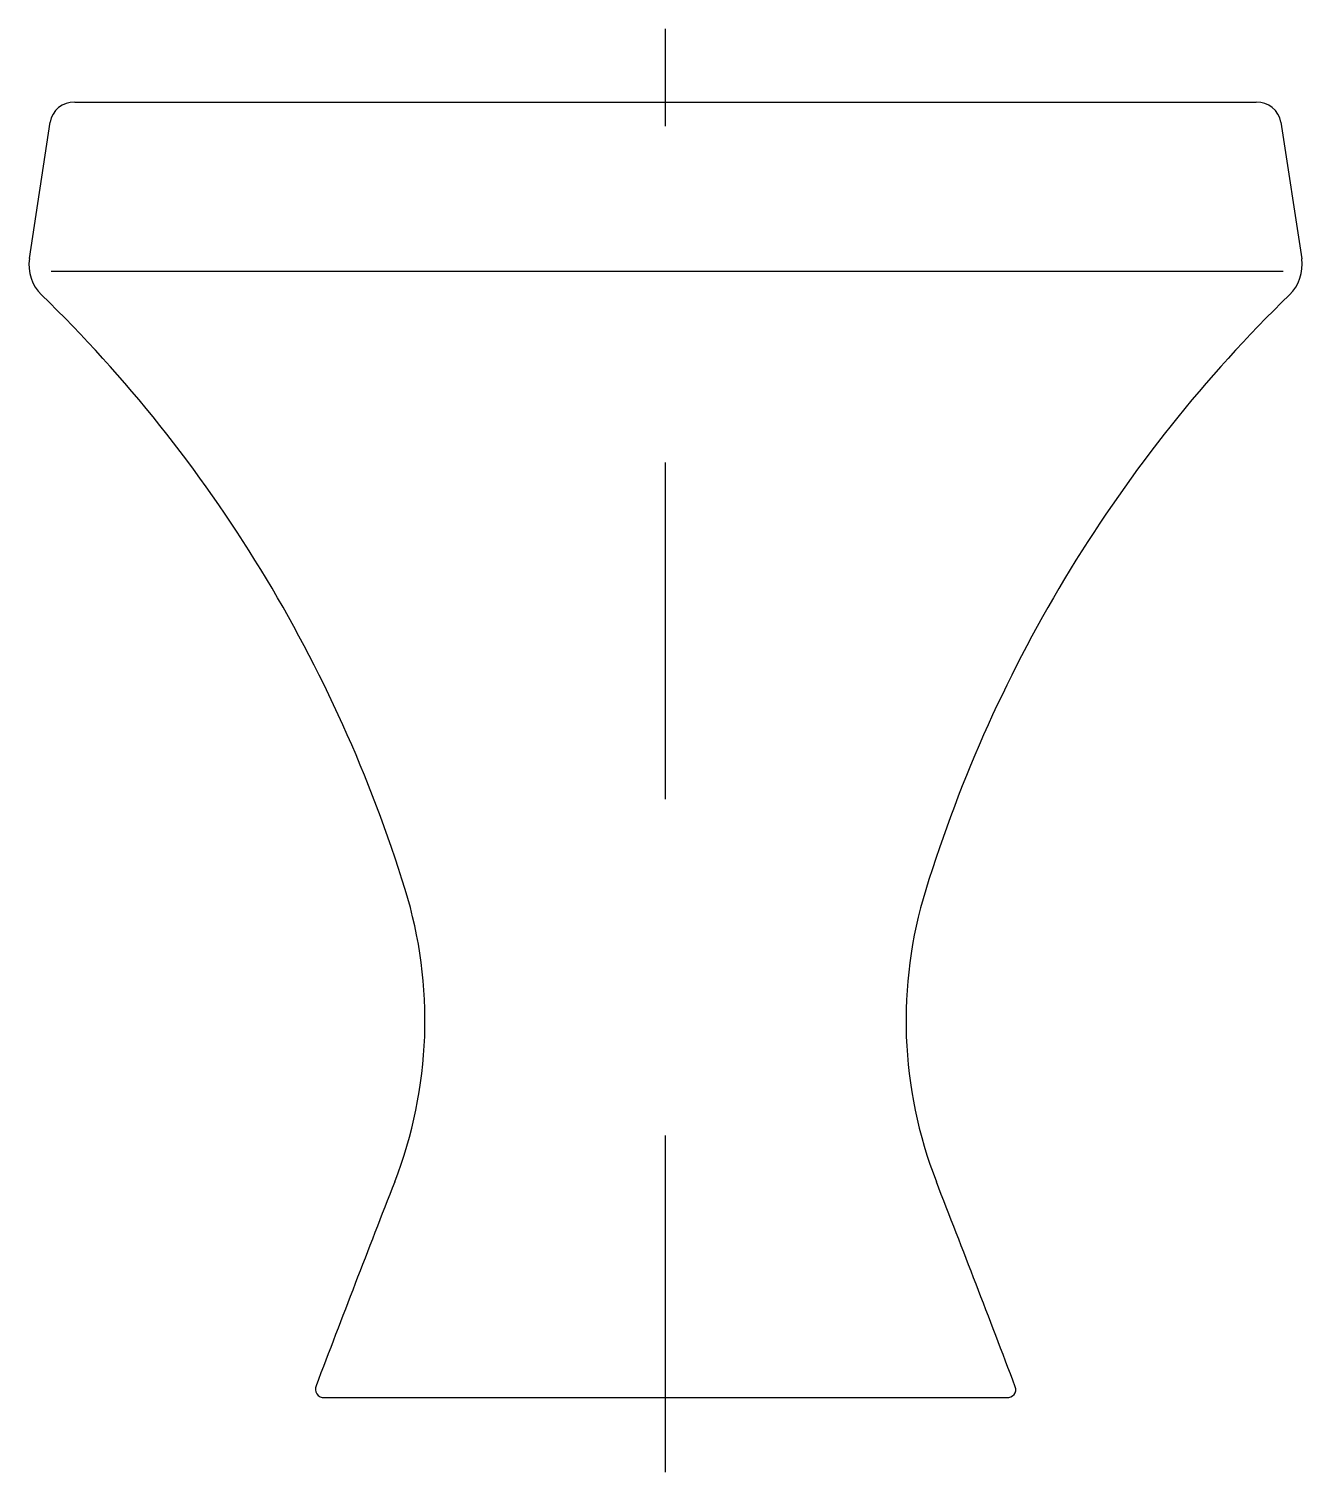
# Model space of a CAD drawing. Extents: x -982.072 to -981.694, y 843.172 to 843.601.
import ezdxf

# ---------------------------------------------------------------- set-up
doc = ezdxf.new("R2010")
doc.units = 0
doc.header["$LTSCALE"] = 0.2
doc.header["$MEASUREMENT"] = 0
doc.linetypes.add('AXES', pattern=[0.54, 0.3, -0.08, 0.08, -0.08])
doc.linetypes.add('CONTINU', pattern=[0])
doc.layers.get('0').update_dxf_attribs({"linetype": 'CONTINUOUS'})
doc.layers.add('DECA_EIXOS', color=5, linetype='AXES')

msp = doc.modelspace()

# ---------------------------------------------------------------- linework, layer by layer
at = {"linetype": 'CONTINU'}
for points in [[(-982.05851, 843.57935, 0.370204), (-982.06582, 843.57334)], [(-981.70018, 843.57335, 0.36969), (-981.70749, 843.57935)], [(-982.07198, 843.53286, 0.244743), (-982.06836, 843.52207)], [(-981.69763, 843.52208, 0.242078), (-981.694, 843.53273)], [(-981.96033, 843.34531, 0.125441), (-982.06836, 843.52207)], [(-981.69763, 843.52208, 0.125471), (-981.8057, 843.3452)], [(-981.96345, 843.25851, 0.169459), (-981.96033, 843.34531)], [(-981.8057, 843.3452, 0.169241), (-981.80254, 843.25851)], [(-981.96345, 843.25851, 0.002051), (-981.98681, 843.19787)], [(-981.77908, 843.19759, 0.002051), (-981.80254, 843.25851)], [(-981.98681, 843.19787, 0.552878), (-981.9844, 843.19435)], [(-981.7816, 843.19435, 0.549551), (-981.77908, 843.19759)]]:
    msp.add_lwpolyline(points, format="xyb", dxfattribs=at)
for points in [[(-982.05851, 843.57935), (-981.70749, 843.57935)], [(-982.07198, 843.53286), (-982.06582, 843.57334)], [(-981.70018, 843.57335), (-981.694, 843.53273)], [(-982.0655, 843.52912), (-981.6995, 843.52912)], [(-981.9844, 843.19435), (-981.7816, 843.19435)]]:
    msp.add_lwpolyline(points, dxfattribs=at)
at = {"layer": 'DECA_EIXOS'}
msp.add_lwpolyline([(-981.883, 843.1722), (-981.883, 843.6011)], dxfattribs=at)

doc.saveas('drawing.dxf')
